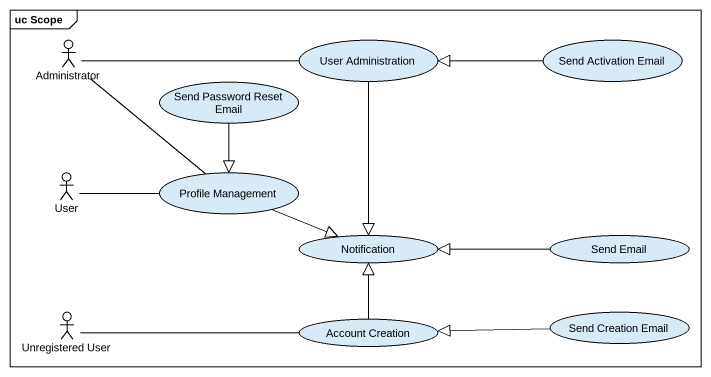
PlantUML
@startuml
mainframe uc Scope
actor Administrator
usecase "User Administration" as User_Administration
usecase "Send Activation Email" as Send_Activation_Email
usecase "Send Password Reset Email" as Send_Password_Reset_Email
actor User
usecase "Profile Management" as Profile_Management
usecase Notification
usecase "Send Email" as Send_Email
actor "Unregistered User" as Unregistered_User
usecase "Account Creation" as Account_Creation
usecase "Send Creation Email" as Send_Creation_Email
Administrator -right- User_Administration
Administrator -- Profile_Management
User_Administration --|> Notification
Send_Activation_Email -left-|> User_Administration
Send_Password_Reset_Email --|> Profile_Management
User -right- Profile_Management
Profile_Management -right-|> Notification
Send_Email -left-|> Notification
Unregistered_User -right- Account_Creation
Account_Creation -up-|> Notification
Send_Creation_Email -left-|> Account_Creation
@enduml
